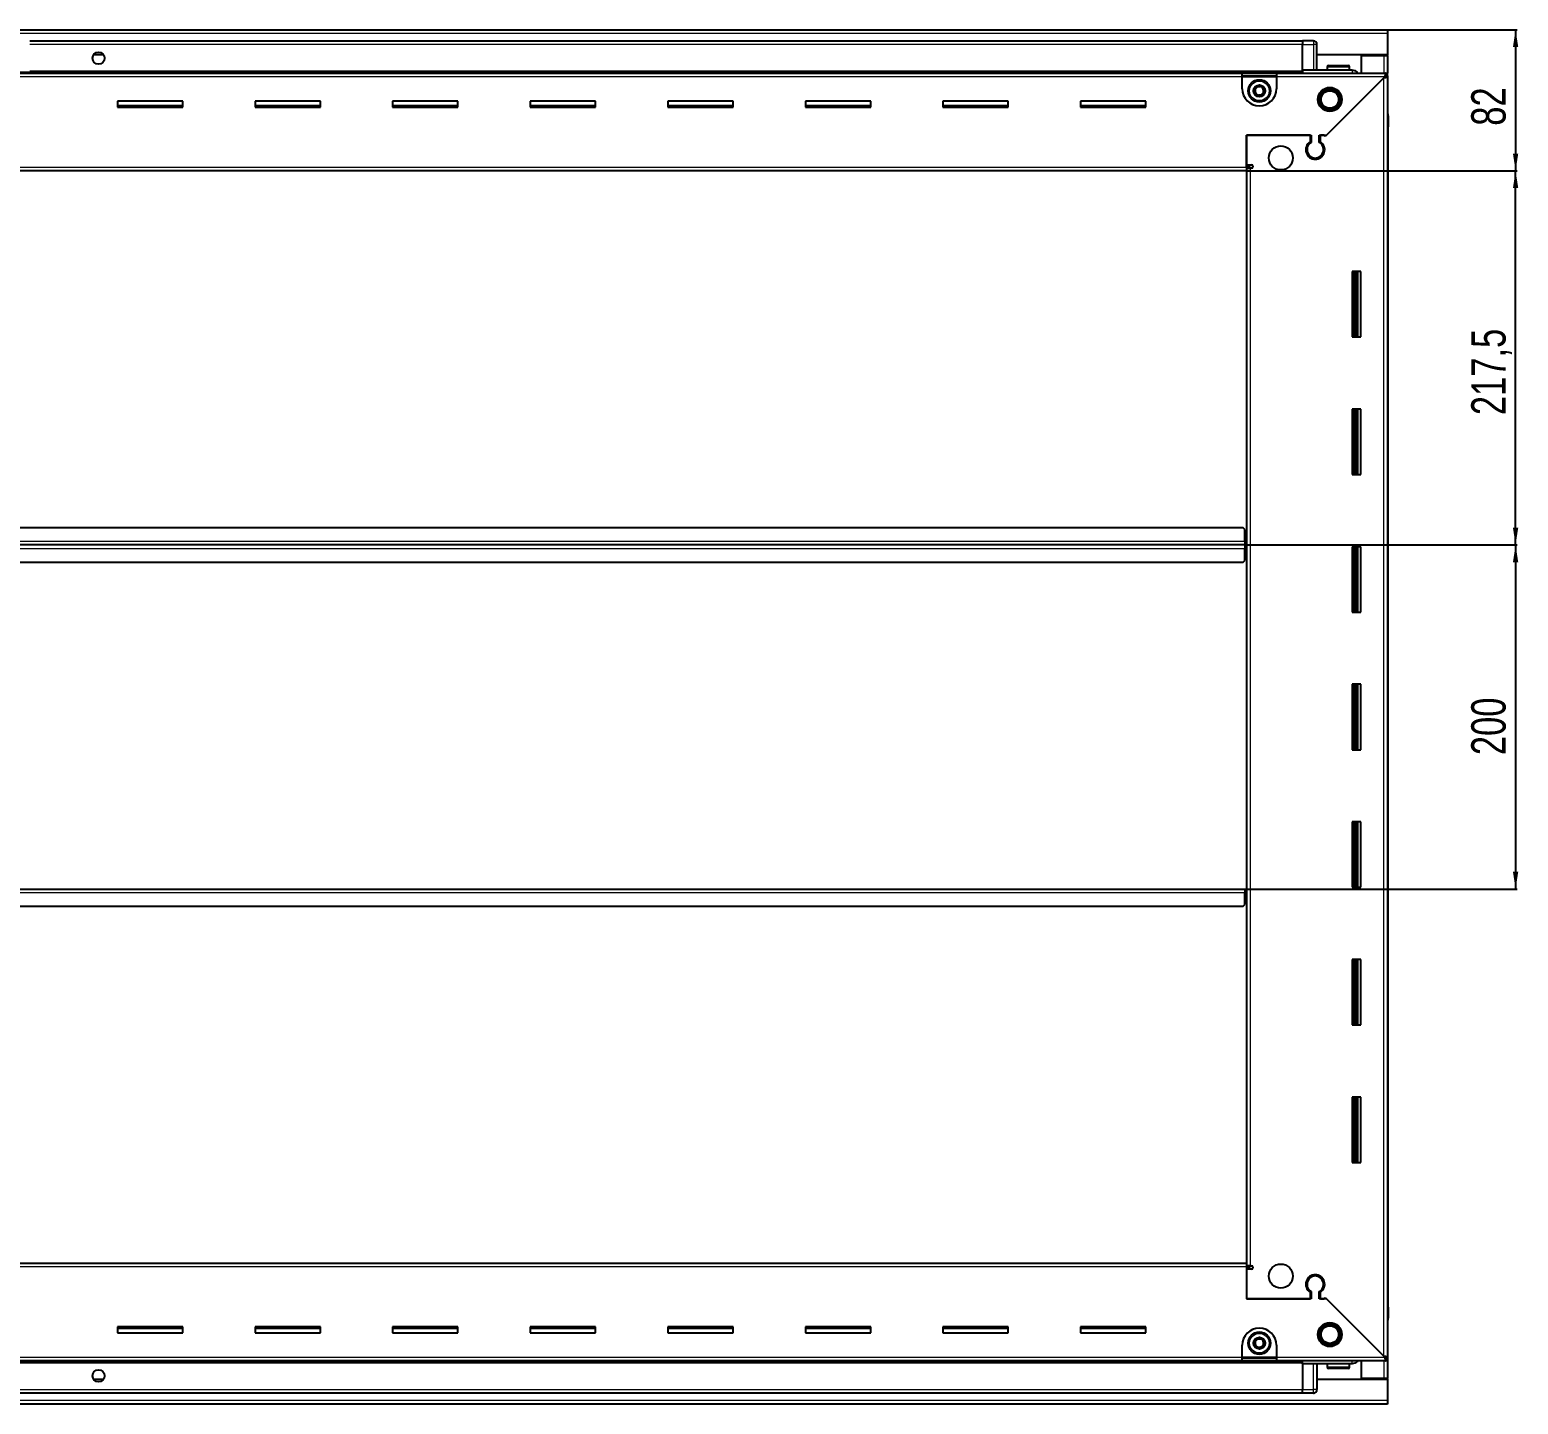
# Model space of a CAD drawing. Header units: millimetres. Extents: x 1132 to 6227, y -373 to 2035.
# Drawn here: x 5361 to 6227, y 1048 to 1847 of the extents above; entities that cross this region are included whole.
import ezdxf

# ---------------------------------------------------------------- set-up
doc = ezdxf.new("R2010")
doc.units = ezdxf.units.MM
doc.layers.add('FORMAT', color=7, linetype='Continuous')
doc.styles.add('SLDTEXTSTYLE0', font='TXT', dxfattribs={"width": 0.75})
doc.dimstyles.new('SLDDIMSTYLE0', dxfattribs={"dimtxt": 20, "dimasz": 10, "dimexe": 0, "dimexo": 0.0625, "dimgap": 5, "dimtad": 2, "dimdec": 1, "dimrnd": 1e-09, "dimzin": 12, "dimdsep": 46, "dimtxsty": 'SLDTEXTSTYLE0', "dimsah": 1, "dimcen": 0.09, "dimadec": 0, "dimazin": 3, "dimtfac": 1, "dimtofl": 0, "dimtmove": 0, "dimatfit": 3, "dimfxl": 0, "dimfrac": 2, "dimtolj": 1, "dimtzin": 12, "dimarcsym": 0})

# ---------------------------------------------------------------- blocks, each defined once
blk = doc.blocks.new('_D_6')
at = {"layer": 'FORMAT'}
for p, q in [((6150.6, 1846.6), (6226.09, 1846.6)), ((6225.09, 1846.6), (6225.09, 1764.6)), ((6068.6, 1764.6), (6226.09, 1764.6))]:
    blk.add_line(p, q, dxfattribs=at)
for points in [[(6225.09, 1846.6), (6223.56, 1836.6), (6226.63, 1836.6)], [(6225.09, 1764.6), (6226.63, 1774.6), (6223.56, 1774.6)]]:
    blk.add_solid(points, dxfattribs=at)
at = {"layer": 'FORMAT', "insert": (6199.31, 1790.83), "char_height": 20, "attachment_point": 1, "rotation": 90, "style": 'SLDTEXTSTYLE0'}
blk.add_mtext('82', dxfattribs=at)
blk = doc.blocks.new('_D_7')
at = {"layer": 'FORMAT'}
for p, q in [((6068.6, 1764.6), (6226.09, 1764.6)), ((6225.09, 1547.1), (6225.09, 1764.6)), ((6067.6, 1547.1), (6226.09, 1547.1))]:
    blk.add_line(p, q, dxfattribs=at)
for points in [[(6225.09, 1764.6), (6223.56, 1754.6), (6226.63, 1754.6)], [(6225.09, 1547.1), (6226.63, 1557.1), (6223.56, 1557.1)]]:
    blk.add_solid(points, dxfattribs=at)
at = {"layer": 'FORMAT', "insert": (6199.31, 1622.6), "char_height": 20, "attachment_point": 1, "rotation": 90, "style": 'SLDTEXTSTYLE0'}
blk.add_mtext('217,5', dxfattribs=at)
blk = doc.blocks.new('_D_8')
at = {"layer": 'FORMAT'}
for p, q in [((6067.6, 1547.1), (6226.09, 1547.1)), ((6225.09, 1547.1), (6225.09, 1347.1)), ((6067.6, 1347.1), (6226.09, 1347.1))]:
    blk.add_line(p, q, dxfattribs=at)
for points in [[(6225.09, 1547.1), (6223.56, 1537.1), (6226.63, 1537.1)], [(6225.09, 1347.1), (6226.63, 1357.1), (6223.56, 1357.1)]]:
    blk.add_solid(points, dxfattribs=at)
at = {"layer": 'FORMAT', "insert": (6199.31, 1424.94), "char_height": 20, "attachment_point": 1, "rotation": 90, "style": 'SLDTEXTSTYLE0'}
blk.add_mtext('200', dxfattribs=at)

msp = doc.modelspace()

# ---------------------------------------------------------------- linework, layer by layer
at = {"color": 7, "linetype": 'Continuous', "lineweight": 25}
for p, q in [((4551.59, 1846.6), (6150.59, 1846.6)), ((6150.59, 1846.6), (6150.59, 1844.5)), ((6150.59, 1844.5), (6150.59, 1832.1)), ((6101.09, 1839.95), (5361.09, 1839.95)), ((6101.09, 1840.1), (6101.09, 1840.1)), ((6107.59, 1840.1), (6101.09, 1840.1)), ((6107.59, 1840.1), (6101.09, 1840.1)), ((6101.09, 1840.1), (6101.09, 1838.1)), ((6101.09, 1823.1), (6101.09, 1838.1)), ((6109.59, 1838.1), (6109.59, 1838.1)), ((6109.59, 1823.1), (6109.59, 1838.1)), ((5403.97, 1832.1), (5398.22, 1832.1)), ((6150.59, 1832.1), (6109.59, 1832.1)), ((6135.59, 1821.35), (6135.59, 1831.6)), ((6135.59, 1831.6), (6148.49, 1831.6)), ((6148.49, 1831.6), (6150.59, 1831.6)), ((6149.09, 1831.6), (6149.09, 1832.1)), ((6150.59, 1831.6), (6150.59, 1832.1)), ((6150.59, 1831.6), (6150.59, 1821.35)), ((4601.09, 1821.95), (6101.09, 1821.95)), ((4636.09, 1821.35), (6066.09, 1821.35)), ((6066.09, 1819.25), (6066.09, 1821.35)), ((6066.09, 1821.35), (6086.09, 1821.35)), ((6066.09, 1819.85), (6086.09, 1819.85)), ((6066.09, 1812.35), (6066.09, 1819.25)), ((6086.09, 1821.35), (6149.59, 1821.35)), ((6086.09, 1821.35), (6086.09, 1819.25)), ((6086.09, 1819.25), (6086.09, 1812.35)), ((6101.09, 1823.1), (6101.09, 1822.6)), ((6130.09, 1823.1), (6101.09, 1823.1)), ((6148.49, 1818.75), (6114.39, 1784.65)), ((6115.09, 1785.35), (6148.99, 1819.25)), ((6115.59, 1825), (6115.59, 1823.1)), ((6116.39, 1825.8), (6127.79, 1825.8)), ((6128.59, 1823.1), (6128.59, 1825)), ((6149.09, 1819.35), (6150.59, 1819.35)), ((6149.59, 1819.85), (6149.59, 1821.35)), ((6149.59, 1821.35), (6150.59, 1821.35)), ((6149.59, 1819.85), (6150.59, 1819.85)), ((6150.59, 1819.85), (6150.59, 1821.35)), ((6150.59, 1819.85), (6150.59, 1819.35)), ((6150.59, 1819.35), (6150.59, 1074.85)), ((5450.09, 1805.1), (5412.09, 1805.1)), ((5412.09, 1805.1), (5412.09, 1801.6)), ((5450.09, 1802.35), (5412.09, 1802.35)), ((5412.09, 1801.6), (5450.09, 1801.6)), ((5450.09, 1801.6), (5450.09, 1805.1)), ((5530.09, 1805.1), (5492.09, 1805.1)), ((5492.09, 1805.1), (5492.09, 1801.6)), ((5530.09, 1802.35), (5492.09, 1802.35)), ((5492.09, 1801.6), (5530.09, 1801.6)), ((5530.09, 1801.6), (5530.09, 1805.1)), ((5610.09, 1805.1), (5572.09, 1805.1)), ((5572.09, 1805.1), (5572.09, 1801.6)), ((5610.09, 1802.35), (5572.09, 1802.35)), ((5572.09, 1801.6), (5610.09, 1801.6)), ((5610.09, 1801.6), (5610.09, 1805.1)), ((5690.09, 1805.1), (5652.09, 1805.1)), ((5652.09, 1805.1), (5652.09, 1801.6)), ((5690.09, 1802.35), (5652.09, 1802.35)), ((5652.09, 1801.6), (5690.09, 1801.6)), ((5690.09, 1801.6), (5690.09, 1805.1)), ((5770.09, 1805.1), (5732.09, 1805.1)), ((5732.09, 1805.1), (5732.09, 1801.6)), ((5770.09, 1802.35), (5732.09, 1802.35)), ((5732.09, 1801.6), (5770.09, 1801.6)), ((5770.09, 1801.6), (5770.09, 1805.1)), ((5850.09, 1805.1), (5812.09, 1805.1)), ((5812.09, 1805.1), (5812.09, 1801.6)), ((5850.09, 1802.35), (5812.09, 1802.35)), ((5812.09, 1801.6), (5850.09, 1801.6)), ((5850.09, 1801.6), (5850.09, 1805.1)), ((5930.09, 1805.1), (5892.09, 1805.1)), ((5892.09, 1805.1), (5892.09, 1801.6)), ((5930.09, 1802.35), (5892.09, 1802.35)), ((5892.09, 1801.6), (5930.09, 1801.6)), ((5930.09, 1801.6), (5930.09, 1805.1)), ((6010.09, 1805.1), (5972.09, 1805.1)), ((5972.09, 1805.1), (5972.09, 1801.6)), ((6010.09, 1802.35), (5972.09, 1802.35)), ((5972.09, 1801.6), (6010.09, 1801.6)), ((6010.09, 1801.6), (6010.09, 1805.1)), ((6150.59, 1797.93), (6150.59, 1797.93)), ((6151.09, 1796.6), (6151.09, 1790.1)), ((6151.09, 1790.1), (6151.09, 1796.6)), ((6068.59, 1785.35), (6106.29, 1785.35)), ((6068.59, 1766.7), (6068.59, 1785.35)), ((6068.59, 1785.35), (6068.59, 1768.1)), ((6105.59, 1785.35), (6068.59, 1785.35)), ((6105.59, 1785.35), (6105.59, 1781.46)), ((6106.29, 1785.35), (6106.29, 1781.07)), ((6110.89, 1785.35), (6115.09, 1785.35)), ((6110.89, 1781.07), (6110.89, 1785.35)), ((6113.69, 1785.35), (6111.59, 1785.35)), ((6111.59, 1781.46), (6111.59, 1785.35)), ((6114.39, 1784.65), (6113.69, 1785.35)), ((6150.59, 1790.1), (6151.09, 1790.1)), ((6150.94, 1104.1), (6150.94, 1790.1)), ((6151.09, 1790.1), (6151.09, 1790.1)), ((6151.09, 1790.1), (6151.09, 1790.1)), ((6068.59, 1768.1), (6071.44, 1768.1)), ((6070.59, 1767.1), (6068.59, 1767.1)), ((6068.59, 1766.7), (6068.59, 1764.6)), ((6068.59, 1766.1), (6070.69, 1766.1)), ((6070.59, 1766.1), (6070.59, 1767.1)), ((6071.44, 1766.1), (6070.69, 1766.1)), ((6110.59, 1772.49), (6110.59, 1771.73)), ((6068.59, 1764.6), (4633.59, 1764.6)), ((6068.59, 1764.6), (6068.59, 1129.6)), ((6130.09, 1706.1), (6130.09, 1668.1)), ((6135.09, 1706.1), (6130.09, 1706.1)), ((6131.12, 1706.1), (6131.12, 1668.1)), ((6131.15, 1706.1), (6131.15, 1668.1)), ((6132.94, 1706.1), (6132.94, 1668.1)), ((6135.09, 1668.1), (6135.09, 1706.1)), ((6130.09, 1668.1), (6135.09, 1668.1)), ((6130.09, 1626.1), (6130.09, 1588.1)), ((6135.09, 1626.1), (6130.09, 1626.1)), ((6131.12, 1626.1), (6131.12, 1588.1)), ((6131.15, 1626.1), (6131.15, 1588.1)), ((6132.94, 1626.1), (6132.94, 1588.1)), ((6135.09, 1588.1), (6135.09, 1626.1)), ((6130.09, 1588.1), (6135.09, 1588.1)), ((6066.59, 1557.1), (4635.59, 1557.1)), ((6067.59, 1556.1), (6066.59, 1557.1)), ((6067.59, 1549.2), (6067.59, 1556.1)), ((6067.84, 1549.95), (6067.59, 1549.95)), ((6067.84, 1547.1), (6067.84, 1549.95)), ((6067.59, 1547.1), (4634.59, 1547.1)), ((6067.59, 1549.2), (6067.59, 1547.1)), ((6067.59, 1547.1), (6067.59, 1545)), ((6067.59, 1538.1), (6067.59, 1545)), ((6067.59, 1544.25), (6067.84, 1544.25)), ((6067.84, 1544.25), (6067.84, 1547.1)), ((6068.59, 1547.1), (6067.84, 1547.1)), ((6130.09, 1546.1), (6130.09, 1508.1)), ((6135.09, 1546.1), (6130.09, 1546.1)), ((6131.12, 1546.1), (6131.12, 1508.1)), ((6131.15, 1546.1), (6131.15, 1508.1)), ((6132.94, 1546.1), (6132.94, 1508.1)), ((6135.09, 1508.1), (6135.09, 1546.1)), ((4635.59, 1537.1), (6066.59, 1537.1)), ((6066.59, 1537.1), (6067.59, 1538.1)), ((6130.09, 1508.1), (6135.09, 1508.1)), ((6130.09, 1466.1), (6130.09, 1428.1)), ((6135.09, 1466.1), (6130.09, 1466.1)), ((6131.12, 1466.1), (6131.12, 1428.1)), ((6131.15, 1466.1), (6131.15, 1428.1)), ((6132.94, 1466.1), (6132.94, 1428.1)), ((6135.09, 1428.1), (6135.09, 1466.1)), ((6130.09, 1428.1), (6135.09, 1428.1)), ((6130.09, 1386.1), (6130.09, 1348.1)), ((6135.09, 1386.1), (6130.09, 1386.1)), ((6131.12, 1386.1), (6131.12, 1348.1)), ((6131.15, 1386.1), (6131.15, 1348.1)), ((6132.94, 1386.1), (6132.94, 1348.1)), ((6135.09, 1348.1), (6135.09, 1386.1)), ((4634.59, 1347.1), (6067.59, 1347.1)), ((6067.59, 1347.1), (6067.59, 1345)), ((6067.59, 1338.1), (6067.59, 1345)), ((6067.59, 1344.25), (6067.84, 1344.25)), ((6067.84, 1344.25), (6067.84, 1347.1)), ((6067.84, 1347.1), (6068.59, 1347.1)), ((6130.09, 1348.1), (6135.09, 1348.1)), ((4635.59, 1337.1), (6066.59, 1337.1)), ((6066.59, 1337.1), (6067.59, 1338.1)), ((6130.09, 1306.1), (6130.09, 1268.1)), ((6135.09, 1306.1), (6130.09, 1306.1)), ((6131.12, 1306.1), (6131.12, 1268.1)), ((6131.15, 1306.1), (6131.15, 1268.1)), ((6132.94, 1306.1), (6132.94, 1268.1)), ((6135.09, 1268.1), (6135.09, 1306.1)), ((6130.09, 1268.1), (6135.09, 1268.1)), ((6130.09, 1226.1), (6130.09, 1188.1)), ((6135.09, 1226.1), (6130.09, 1226.1)), ((6131.12, 1226.1), (6131.12, 1188.1)), ((6131.15, 1226.1), (6131.15, 1188.1)), ((6132.94, 1226.1), (6132.94, 1188.1)), ((6135.09, 1188.1), (6135.09, 1226.1)), ((6130.09, 1188.1), (6135.09, 1188.1)), ((4633.59, 1129.6), (6068.59, 1129.6)), ((6068.59, 1129.6), (6068.59, 1127.5)), ((6070.69, 1128.1), (6068.59, 1128.1)), ((6068.59, 1127.5), (6068.59, 1108.85)), ((6068.59, 1127.1), (6070.59, 1127.1)), ((6068.59, 1126.1), (6068.59, 1108.85)), ((6071.44, 1126.1), (6068.59, 1126.1)), ((6070.59, 1127.1), (6070.59, 1128.1)), ((6070.69, 1128.1), (6071.44, 1128.1)), ((6110.59, 1122.48), (6110.59, 1121.72)), ((6106.29, 1108.85), (6068.59, 1108.85)), ((6068.59, 1108.85), (6105.59, 1108.85)), ((6105.59, 1112.74), (6105.59, 1108.85)), ((6106.29, 1113.14), (6106.29, 1108.85)), ((6110.89, 1108.85), (6110.89, 1113.14)), ((6115.09, 1108.85), (6110.89, 1108.85)), ((6111.59, 1108.85), (6111.59, 1112.74)), ((6111.59, 1108.85), (6113.69, 1108.85)), ((6113.69, 1108.85), (6114.39, 1109.55)), ((6114.39, 1109.55), (6148.49, 1075.45)), ((6148.99, 1074.95), (6115.09, 1108.85)), ((6150.59, 1104.1), (6151.09, 1104.1)), ((6151.09, 1104.1), (6151.09, 1104.1)), ((6151.09, 1097.6), (6151.09, 1104.1)), ((6151.09, 1104.1), (6151.09, 1097.6)), ((5450.09, 1092.6), (5412.09, 1092.6)), ((5412.09, 1092.6), (5412.09, 1089.1)), ((5412.09, 1091.85), (5450.09, 1091.85)), ((5450.09, 1089.1), (5450.09, 1092.6)), ((5530.09, 1092.6), (5492.09, 1092.6)), ((5492.09, 1092.6), (5492.09, 1089.1)), ((5492.09, 1091.85), (5530.09, 1091.85)), ((5530.09, 1089.1), (5530.09, 1092.6)), ((5610.09, 1092.6), (5572.09, 1092.6)), ((5572.09, 1092.6), (5572.09, 1089.1)), ((5572.09, 1091.85), (5610.09, 1091.85)), ((5610.09, 1089.1), (5610.09, 1092.6)), ((5690.09, 1092.6), (5652.09, 1092.6)), ((5652.09, 1092.6), (5652.09, 1089.1)), ((5652.09, 1091.85), (5690.09, 1091.85)), ((5690.09, 1089.1), (5690.09, 1092.6)), ((5770.09, 1092.6), (5732.09, 1092.6)), ((5732.09, 1092.6), (5732.09, 1089.1)), ((5732.09, 1091.85), (5770.09, 1091.85)), ((5770.09, 1089.1), (5770.09, 1092.6)), ((5850.09, 1092.6), (5812.09, 1092.6)), ((5812.09, 1092.6), (5812.09, 1089.1)), ((5812.09, 1091.85), (5850.09, 1091.85)), ((5850.09, 1089.1), (5850.09, 1092.6)), ((5930.09, 1092.6), (5892.09, 1092.6)), ((5892.09, 1092.6), (5892.09, 1089.1)), ((5892.09, 1091.85), (5930.09, 1091.85)), ((5930.09, 1089.1), (5930.09, 1092.6)), ((6010.09, 1092.6), (5972.09, 1092.6)), ((5972.09, 1092.6), (5972.09, 1089.1)), ((5972.09, 1091.85), (6010.09, 1091.85)), ((6010.09, 1089.1), (6010.09, 1092.6)), ((5412.09, 1089.1), (5450.09, 1089.1)), ((5492.09, 1089.1), (5530.09, 1089.1)), ((5572.09, 1089.1), (5610.09, 1089.1)), ((5652.09, 1089.1), (5690.09, 1089.1)), ((5732.09, 1089.1), (5770.09, 1089.1)), ((5812.09, 1089.1), (5850.09, 1089.1)), ((5892.09, 1089.1), (5930.09, 1089.1)), ((5972.09, 1089.1), (6010.09, 1089.1)), ((6066.09, 1074.95), (6066.09, 1081.85)), ((6066.09, 1072.85), (6066.09, 1074.95)), ((6086.09, 1074.35), (6066.09, 1074.35)), ((6086.09, 1081.85), (6086.09, 1074.95)), ((6086.09, 1074.95), (6086.09, 1072.85)), ((6149.09, 1074.85), (6150.59, 1074.85)), ((6149.59, 1074.35), (6149.59, 1072.85)), ((6150.59, 1074.35), (6149.59, 1074.35)), ((6150.59, 1074.85), (6150.59, 1074.35)), ((6150.59, 1074.35), (6150.59, 1072.85)), ((6101.09, 1072.25), (4601.09, 1072.25)), ((6066.09, 1072.85), (4636.09, 1072.85)), ((6086.09, 1072.85), (6066.09, 1072.85)), ((6149.59, 1072.85), (6086.09, 1072.85)), ((6101.09, 1071.1), (6101.09, 1071.6)), ((6130.09, 1071.1), (6101.09, 1071.1)), ((6101.09, 1071.1), (6101.09, 1056.1)), ((6109.59, 1071.1), (6109.59, 1056.1)), ((6115.59, 1071.1), (6115.59, 1069.2)), ((6123.39, 1068.4), (6116.39, 1068.4)), ((6127.79, 1068.4), (6123.39, 1068.4)), ((6128.59, 1069.2), (6128.59, 1071.1)), ((6135.59, 1062.6), (6135.59, 1072.85)), ((6150.59, 1072.85), (6149.59, 1072.85)), ((6150.59, 1072.85), (6150.59, 1062.6)), ((5398.22, 1062.1), (5403.97, 1062.1)), ((6101.09, 1054.1), (6101.09, 1056.1)), ((6109.59, 1062.1), (6150.59, 1062.1)), ((6148.49, 1062.6), (6135.59, 1062.6)), ((6150.59, 1062.6), (6148.49, 1062.6)), ((6149.09, 1062.1), (6149.09, 1062.6)), ((6150.59, 1062.1), (6150.59, 1062.6)), ((6150.59, 1062.1), (6150.59, 1049.7)), ((6150.59, 1047.6), (4551.59, 1047.6)), ((4601.09, 1054.25), (6101.09, 1054.25)), ((6107.59, 1054.1), (6101.09, 1054.1)), ((6101.09, 1054.1), (6101.09, 1054.1)), ((6101.09, 1054.1), (6101.09, 1054.1)), ((6107.59, 1054.1), (6101.09, 1054.1)), ((6108.92, 1054.6), (6108.92, 1054.6)), ((6150.59, 1049.7), (6150.59, 1047.6))]:
    msp.add_line(p, q, dxfattribs=at)
at = {"color": 8, "linetype": 'Continuous', "lineweight": 18}
for p, q in [((6150.59, 1844.5), (4551.59, 1844.5)), ((6101.09, 1837.95), (5361.09, 1837.95)), ((6101.09, 1838.1), (6107.59, 1838.1)), ((6107.59, 1840.1), (6107.59, 1838.1)), ((6109.59, 1838.1), (6107.59, 1838.1)), ((6107.59, 1838.1), (6107.59, 1823.1)), ((6148.49, 1832.1), (6148.49, 1831.6)), ((6148.49, 1831.6), (6148.49, 1821.35)), ((6101.09, 1821.37), (4601.09, 1821.37)), ((6066.09, 1819.25), (4636.09, 1819.25)), ((6101.09, 1822.6), (5361.09, 1822.6)), ((6066.09, 1819.25), (6086.09, 1819.25)), ((6148.99, 1819.25), (6086.09, 1819.25)), ((6115.59, 1825), (6128.59, 1825)), ((6148.49, 1075.45), (6148.49, 1818.75)), ((6150.59, 1796.6), (6151.09, 1796.6)), ((4633.59, 1766.7), (6068.59, 1766.7)), ((6070.69, 1766.1), (6070.69, 1128.1)), ((6132.36, 1668.1), (6132.36, 1706.1)), ((6133.59, 1668.1), (6133.59, 1706.1)), ((6132.36, 1588.1), (6132.36, 1626.1)), ((6133.59, 1588.1), (6133.59, 1626.1)), ((6067.59, 1549.2), (4634.59, 1549.2)), ((4634.59, 1545), (6067.59, 1545)), ((6132.36, 1508.1), (6132.36, 1546.1)), ((6133.59, 1508.1), (6133.59, 1546.1)), ((6132.36, 1428.1), (6132.36, 1466.1)), ((6133.59, 1428.1), (6133.59, 1466.1)), ((6132.36, 1348.1), (6132.36, 1386.1)), ((6133.59, 1348.1), (6133.59, 1386.1)), ((4634.59, 1345), (6067.59, 1345)), ((6132.36, 1268.1), (6132.36, 1306.1)), ((6133.59, 1268.1), (6133.59, 1306.1)), ((6132.36, 1188.1), (6132.36, 1226.1)), ((6133.59, 1188.1), (6133.59, 1226.1)), ((6068.59, 1127.5), (4633.59, 1127.5)), ((6150.59, 1097.6), (6151.09, 1097.6)), ((4636.09, 1074.95), (6066.09, 1074.95)), ((6086.09, 1074.95), (6066.09, 1074.95)), ((6086.09, 1074.95), (6148.99, 1074.95)), ((4601.09, 1072.84), (6101.09, 1072.84)), ((4601.09, 1071.6), (6101.09, 1071.6)), ((6107.59, 1056.1), (6107.59, 1071.1)), ((6123.57, 1069.2), (6115.59, 1069.2)), ((6128.59, 1069.2), (6123.57, 1069.2)), ((6148.49, 1072.85), (6148.49, 1062.6)), ((4601.09, 1056.25), (6101.09, 1056.25)), ((6101.09, 1056.1), (6107.59, 1056.1)), ((6109.59, 1056.1), (6107.59, 1056.1)), ((6107.59, 1054.1), (6107.59, 1056.1)), ((6148.49, 1062.6), (6148.49, 1062.1)), ((6150.59, 1049.7), (4551.59, 1049.7))]:
    msp.add_line(p, q, dxfattribs=at)
at = {"color": 7, "linetype": 'Continuous', "lineweight": 25}
for centre, radius in [((5401.09, 1830.1), 3.5), ((6076.09, 1811.1), 6.5), ((6076.09, 1811.1), 3.46), ((6117.09, 1806.1), 7), ((6117.09, 1806.1), 6.03), ((6117.09, 1806.1), 5.1), ((6088.59, 1772.1), 7), ((6088.59, 1122.1), 7), ((6117.09, 1088.1), 7), ((6117.09, 1088.1), 6.02), ((6117.09, 1088.1), 5.1), ((6076.09, 1083.1), 6.5), ((6076.09, 1083.1), 3.46), ((5401.09, 1064.1), 3.5)]:
    msp.add_circle(centre, radius, dxfattribs=at)
at = {"color": 8, "linetype": 'Continuous', "lineweight": 18}
for centre in [(6076.09, 1811.1), (6076.09, 1083.1)]:
    msp.add_circle(centre, 5.7, dxfattribs=at)
at = {"color": 7, "linetype": 'Continuous', "lineweight": 25}
for centre, radius, start, end in [((6107.59, 1838.1), 2, 0, 90), ((6109.79, 1823.3), 0.2, 180, 270), ((6116.39, 1825), 0.8, 90, 180), ((6127.79, 1825), 0.8, 0, 90), ((6076.09, 1812.35), 10, 180, 270), ((6076.09, 1811.1), 2.5, 160.11158, 220.11158), ((6076.09, 1811.1), 2.5, 100.11158, 160.11158), ((6076.09, 1811.1), 2.5, 220.11158, 280.11158), ((6076.09, 1811.1), 2.5, 40.11158, 100.11158), ((6076.09, 1812.35), 10, 270, 0), ((6076.09, 1811.1), 2.5, 280.11158, 340.11158), ((6076.09, 1811.1), 2.5, 340.11158, 40.11158), ((6149.09, 1796.6), 2, 0, 41.40962), ((6149.09, 1796.6), 2, 0, 41.39416), ((6108.59, 1776.85), 5.5, 123.05573, 56.94427), ((6108.59, 1776.85), 4.8, 118.63099, 61.36901), ((6071.44, 1767.1), 1, 270, 90), ((6071.44, 1127.1), 1, 270, 90), ((6108.59, 1117.35), 5.5, 303.05573, 236.94427), ((6108.59, 1117.35), 4.8, 298.63099, 241.36901), ((6076.09, 1081.85), 10, 90, 180), ((6076.09, 1081.85), 10, 0, 90), ((6149.09, 1097.6), 2, 318.59038, 0), ((6076.09, 1083.1), 2.5, 147.04236, 207.04236), ((6076.09, 1083.1), 2.5, 207.04236, 267.04236), ((6076.09, 1083.1), 2.5, 87.04236, 147.04236), ((6076.09, 1083.1), 2.5, 27.04236, 87.04236), ((6076.09, 1083.1), 2.5, 327.04236, 27.04236), ((6076.09, 1083.1), 2.5, 267.04236, 327.04236), ((6109.79, 1070.9), 0.2, 90, 180), ((6116.39, 1069.2), 0.8, 180, 270), ((6127.79, 1069.2), 0.8, 270, 360), ((6107.59, 1056.1), 2, 270, 0), ((6107.59, 1056.1), 2, 270, 288.58003), ((6107.59, 1056.1), 2, 303.94202, 311.40962)]:
    msp.add_arc(centre, radius, start, end, dxfattribs=at)
for points, knots in [([(6101.09, 1823.1), (6101.09, 1823.07), (6101.09, 1822.99), (6101.09, 1822.37), (6101.09, 1821.79), (6101.09, 1821.4), (6101.09, 1821.37)], [0, 0, 0, 0, 0.324279, 0.648558, 0.972836, 1, 1, 1, 1]), ([(6133.31, 1821.35), (6133.19, 1821.55), (6132.8, 1822.2), (6131.65, 1822.91), (6130.61, 1823.04), (6130.09, 1823.1)], [0, 0, 0, 0, 0.18225, 0.591125, 1, 1, 1, 1]), ([(6148.49, 1818.75), (6148.75, 1818.8), (6149.24, 1818.89), (6149.88, 1819.02), (6150.35, 1819.15), (6150.57, 1819.27), (6150.59, 1819.33), (6150.59, 1819.35)], [0, 0, 0, 0, 0.230255, 0.448522, 0.666786, 0.88505, 1, 1, 1, 1]), ([(6149.59, 1821.35), (6149.55, 1821.33), (6149.46, 1821.28), (6149.32, 1820.88), (6149.19, 1820.32), (6149.08, 1819.75), (6149.02, 1819.38), (6148.99, 1819.25)], [0, 0, 0, 0, 0.230255, 0.448522, 0.666786, 0.88505, 1, 1, 1, 1]), ([(6073.25, 1810.6), (6073.29, 1810.72), (6073.5, 1811.28), (6073.84, 1812.21), (6074.12, 1812.99), (6074.23, 1813.31)], [0, 0, 0, 0, 0.133125, 0.637099, 1, 1, 1, 1]), ([(6075.11, 1808.39), (6074.78, 1808.78), (6074.16, 1809.52), (6073.54, 1810.26), (6073.25, 1810.6)], [0, 0, 0, 0, 0.534686, 1, 1, 1, 1]), ([(6074.23, 1813.31), (6074.74, 1813.4), (6075.69, 1813.57), (6076.64, 1813.74), (6077.08, 1813.82)], [0, 0, 0, 0, 0.534686, 1, 1, 1, 1]), ([(6077.08, 1813.82), (6077.41, 1813.42), (6078.03, 1812.69), (6078.65, 1811.95), (6078.94, 1811.61)], [0, 0, 0, 0, 0.534686, 1, 1, 1, 1]), ([(6078.94, 1811.61), (6078.82, 1811.29), (6078.54, 1810.51), (6078.2, 1809.58), (6078, 1809.01), (6077.95, 1808.9)], [0, 0, 0, 0, 0.362901, 0.866875, 1, 1, 1, 1]), ([(6077.95, 1808.9), (6077.45, 1808.81), (6076.5, 1808.64), (6075.55, 1808.47), (6075.11, 1808.39)], [0, 0, 0, 0, 0.534686, 1, 1, 1, 1]), ([(6073.21, 1083.25), (6073.49, 1083.69), (6074.02, 1084.5), (6074.54, 1085.3), (6074.78, 1085.68)], [0, 0, 0, 0, 0.534686, 1, 1, 1, 1]), ([(6074.52, 1080.68), (6074.29, 1081.14), (6073.85, 1082), (6073.41, 1082.86), (6073.21, 1083.25)], [0, 0, 0, 0, 0.534686, 1, 1, 1, 1]), ([(6074.78, 1085.68), (6074.91, 1085.67), (6075.5, 1085.64), (6076.5, 1085.59), (6077.32, 1085.54), (6077.66, 1085.53)], [0, 0, 0, 0, 0.133125, 0.637099, 1, 1, 1, 1]), ([(6078.98, 1082.96), (6078.7, 1082.52), (6078.17, 1081.71), (6077.65, 1080.91), (6077.41, 1080.53)], [0, 0, 0, 0, 0.534686, 1, 1, 1, 1]), ([(6077.66, 1085.53), (6077.9, 1085.07), (6078.34, 1084.21), (6078.77, 1083.35), (6078.98, 1082.96)], [0, 0, 0, 0, 0.534686, 1, 1, 1, 1]), ([(6077.41, 1080.53), (6077.06, 1080.55), (6076.24, 1080.59), (6075.25, 1080.64), (6074.65, 1080.68), (6074.52, 1080.68)], [0, 0, 0, 0, 0.362901, 0.866875, 1, 1, 1, 1]), ([(6150.59, 1074.85), (6150.57, 1074.9), (6150.52, 1074.99), (6150.12, 1075.12), (6149.56, 1075.25), (6148.99, 1075.37), (6148.62, 1075.43), (6148.49, 1075.45)], [0, 0, 0, 0, 0.230255, 0.448522, 0.666786, 0.88505, 1, 1, 1, 1]), ([(6148.99, 1074.95), (6149.04, 1074.7), (6149.13, 1074.21), (6149.26, 1073.57), (6149.39, 1073.1), (6149.5, 1072.88), (6149.57, 1072.86), (6149.59, 1072.85)], [0, 0, 0, 0, 0.230255, 0.448522, 0.666786, 0.88505, 1, 1, 1, 1]), ([(6101.09, 1071.1), (6101.09, 1071.14), (6101.09, 1071.22), (6101.09, 1071.84), (6101.09, 1072.4), (6101.09, 1072.77), (6101.09, 1072.78)], [0, 0, 0, 0, 0.330267, 0.660534, 0.990802, 1, 1, 1, 1]), ([(6133.31, 1072.85), (6133.19, 1072.65), (6132.8, 1072.01), (6131.65, 1071.3), (6130.61, 1071.17), (6130.09, 1071.1)], [0, 0, 0, 0, 0.18225, 0.591125, 1, 1, 1, 1])]:
    msp.add_open_spline(points, degree=3, knots=knots, dxfattribs=at)
at = {"color": 8, "linetype": 'Continuous', "lineweight": 18}
for points in [[(6130.09, 1823.1), (6130.09, 1823.06), (6130.09, 1822.99), (6130.09, 1822.55), (6130.09, 1822.09), (6130.09, 1821.68), (6130.09, 1821.41), (6130.09, 1821.35)], [(6130.09, 1071.1), (6130.09, 1071.15), (6130.09, 1071.22), (6130.09, 1071.66), (6130.09, 1072.11), (6130.09, 1072.53), (6130.09, 1072.8), (6130.09, 1072.85)]]:
    msp.add_open_spline(points, degree=3, knots=[0, 0, 0, 0, 0.359753, 0.553414, 0.751185, 0.948956, 1, 1, 1, 1], dxfattribs=at)
at = {"color": 7, "linetype": 'Continuous', "lineweight": 25}
for points in [[(6148.49, 1818.75), (6148.57, 1818.8), (6148.73, 1818.9), (6148.93, 1819.05), (6149.07, 1819.2), (6149.09, 1819.3), (6149.09, 1819.35)], [(6149.59, 1819.85), (6149.54, 1819.85), (6149.44, 1819.83), (6149.29, 1819.69), (6149.14, 1819.49), (6149.04, 1819.33), (6148.99, 1819.25)], [(6149.09, 1074.85), (6149.09, 1074.9), (6149.07, 1075), (6148.93, 1075.15), (6148.73, 1075.3), (6148.57, 1075.4), (6148.49, 1075.45)], [(6148.99, 1074.95), (6149.04, 1074.88), (6149.14, 1074.72), (6149.29, 1074.52), (6149.44, 1074.38), (6149.54, 1074.36), (6149.59, 1074.35)]]:
    msp.add_open_spline(points, degree=3, dxfattribs=at)

# ---------------------------------------------------------------- dimensions: what is measured, and where the dimension line sits
at = {"layer": 'FORMAT'}
for base, p1, p2, picture, middle in [((6225.09, 1764.6), (6150.59, 1846.6), (6068.59, 1764.6), '_D_6', (6225.09, 1805.6)), ((6225.09, 1764.6), (6067.59, 1547.1), (6068.59, 1764.6), '_D_7', (6225.09, 1655.85)), ((6225.09, 1347.1), (6067.59, 1547.1), (6067.59, 1347.1), '_D_8', (6225.09, 1447.1))]:
    dim = msp.add_linear_dim(base=base, p1=p1, p2=p2, angle=90, dimstyle='SLDDIMSTYLE0', dxfattribs=at)
    dim.commit()
    dim.dimension.update_dxf_attribs({"geometry": picture, "text_midpoint": middle, "dimtype": 160})

doc.saveas('drawing.dxf')
